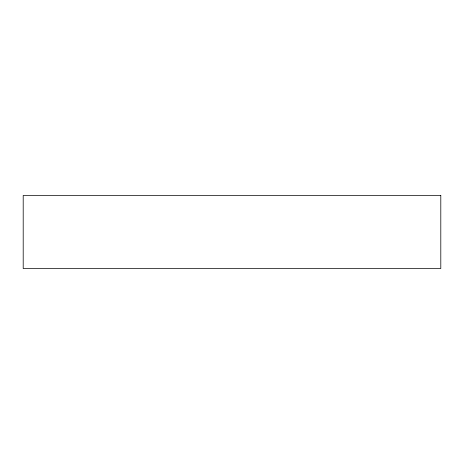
<?xml version="1.0" encoding="UTF-8"?>
<svg xmlns="http://www.w3.org/2000/svg" width="464" height="464" viewBox="0 0 464 464"><rect width="100%" height="100%" fill="white"/><g stroke="black" fill="none" stroke-linecap="round" stroke-linejoin="round"><path stroke-width="0.7" d="M440.8 195.46L23.2 195.46L23.2 268.54L440.8 268.54L440.8 195.46"/></g></svg>
